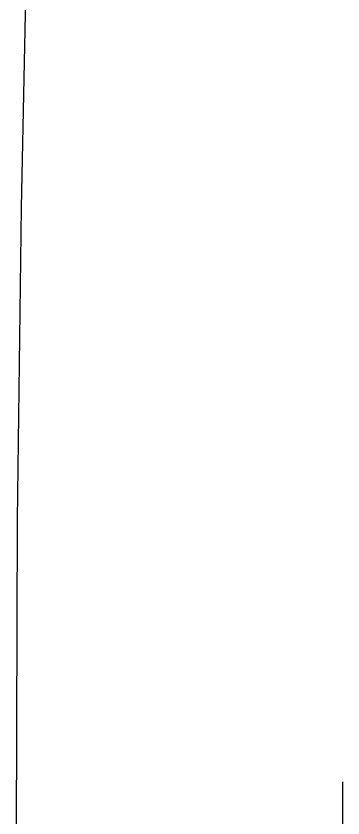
# Model space of a CAD drawing. Header units: centimetres. Extents: x 0.3 to 84.3, y 0.3 to 59.7.
# Drawn here: x 52.754 to 52.78, y 11.9397 to 12.0036 of the extents above; entities that cross this region are included whole.
import ezdxf

# ---------------------------------------------------------------- set-up
doc = ezdxf.new("R2010")
doc.units = ezdxf.units.CM
doc.linetypes.add('AUSGEZOGEN', pattern=[0])
doc.linetypes.add('VERDECKT', pattern=[9.524999999999999, 6.35, -3.175])
doc.layers.add('Fenster', color=7, linetype='AUSGEZOGEN', lineweight=35)
doc.layers.add('Oeffnungsrichtung Fenster', color=7, linetype='AUSGEZOGEN', lineweight=25)

msp = doc.modelspace()

# ---------------------------------------------------------------- linework, layer by layer
at = {"layer": 'Fenster', "color": 7, "linetype": 'AUSGEZOGEN', "lineweight": 25}
msp.add_line((52.78000581019972, 11.85460041112629), (52.78000581019972, 11.94260040915933), dxfattribs=at)
at = {"layer": 'Oeffnungsrichtung Fenster', "color": 7, "linetype": 'VERDECKT', "lineweight": 25}
msp.add_arc((55.81399875907985, 11.93859898664572), 3.059992948299008, 172.5525585646641, 179.9999920824289, dxfattribs=at)

doc.saveas('drawing.dxf')
